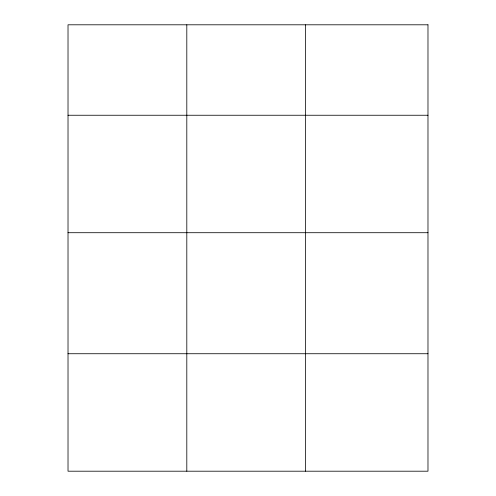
<?xml version="1.0" encoding="UTF-8"?>
<svg xmlns="http://www.w3.org/2000/svg" width="496" height="496" viewBox="0 0 496 496"><rect width="100%" height="100%" fill="white"/><g stroke="black" fill="none" stroke-linecap="round" stroke-linejoin="round"><path stroke-width="0.74" d="M68.02 115.246L427.98 115.246M68.02 232.711L427.98 232.711M68.02 353.735L427.98 353.735M305.592 24.8L305.592 471.2M186.806 24.8L186.806 471.2M427.98 24.8L68.02 24.8L68.02 471.2L427.98 471.2L427.98 24.8"/></g></svg>
